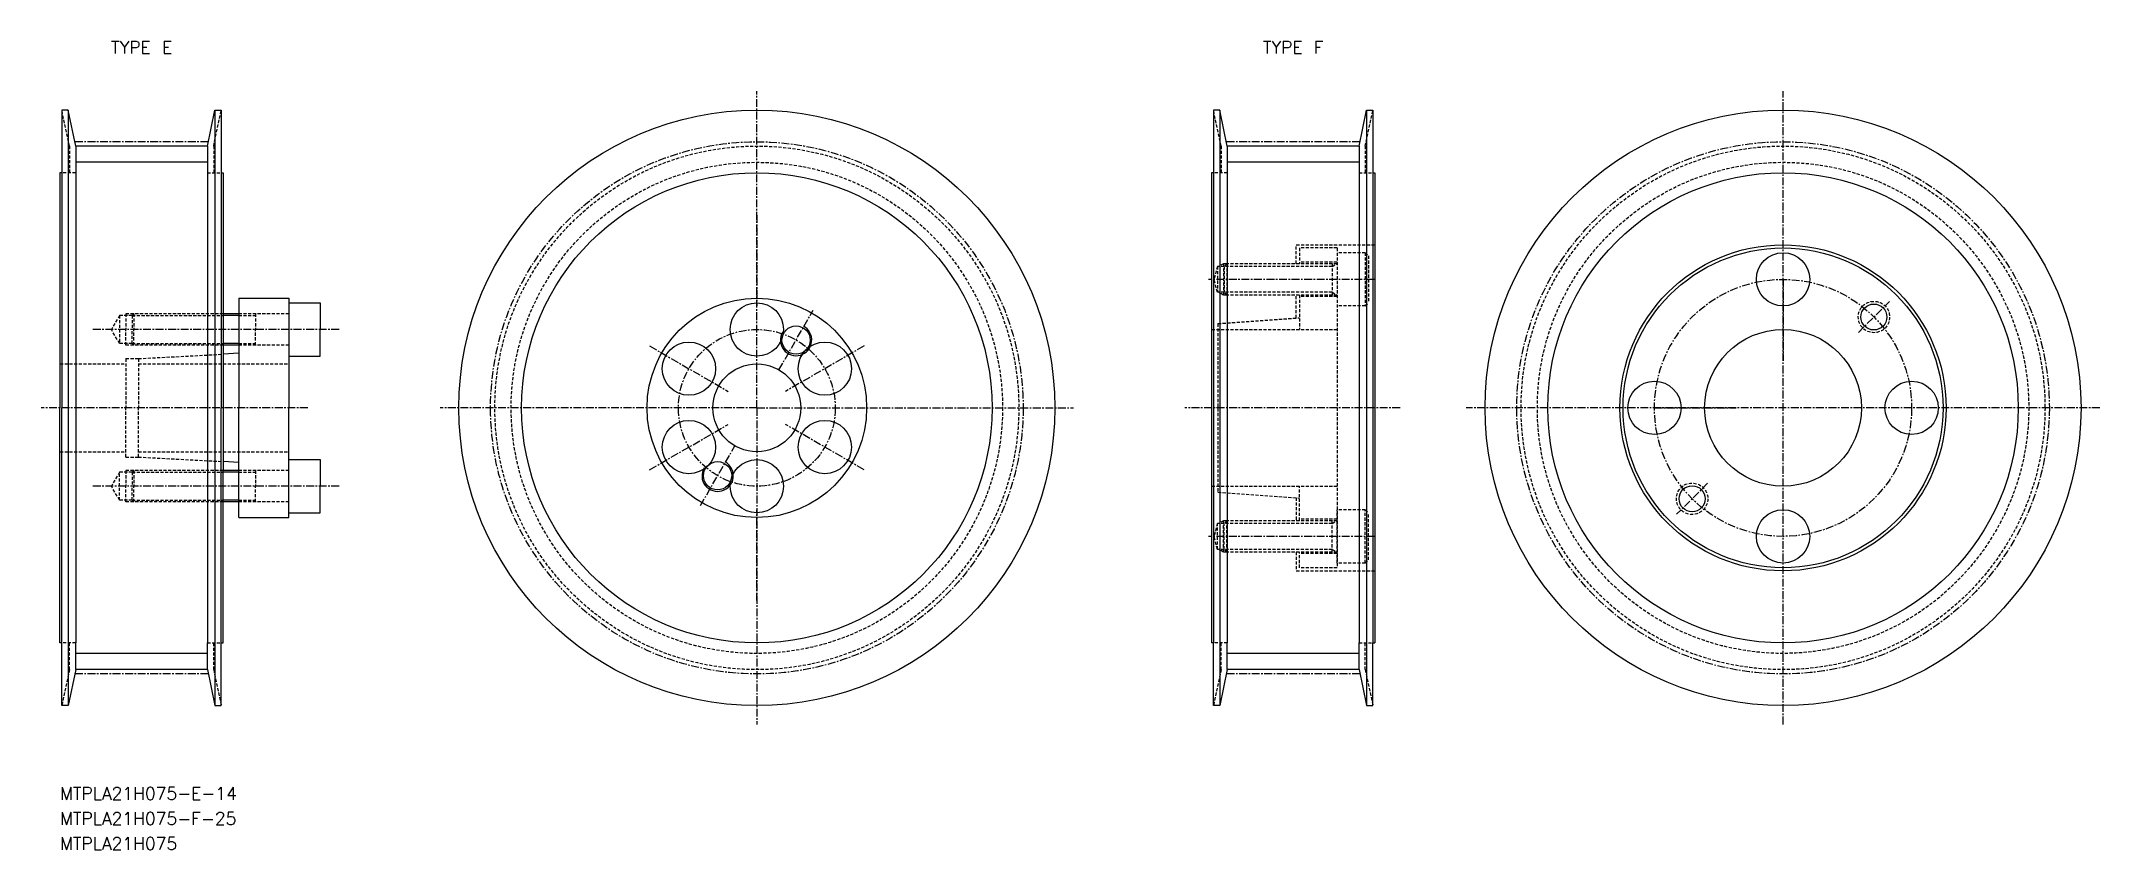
# Model space of a CAD drawing. Extents: x 309 to 637, y 1623 to 1752.
import ezdxf
from ezdxf.enums import TextEntityAlignment as Align

# ---------------------------------------------------------------- set-up
doc = ezdxf.new("R2010")
doc.units = 0
doc.linetypes.add('CENTER', pattern=[2, 1.25, -0.25, 0.25, -0.25])
doc.linetypes.add('DASHED', pattern=[0.75, 0.5, -0.25])
doc.layers.get('0').update_dxf_attribs({"linetype": 'CONTINUOUS'})
doc.layers.add('CENTER', color=1, linetype='CENTER')
doc.styles.add('MISUMI', font='txt.shx')

msp = doc.modelspace()

# ---------------------------------------------------------------- linework, layer by layer
at = {"color": 7, "linetype": 'CONTINUOUS'}
for p, q in [((312.51, 1740.88), (312.51, 1730.88)), ((313.51, 1740.88), (312.51, 1740.88)), ((313.51, 1740.88), (313.51, 1645.88)), ((314.71, 1735.14), (313.51, 1740.88)), ((335.71, 1735.14), (336.91, 1740.88)), ((336.91, 1740.88), (336.91, 1645.88)), ((336.91, 1740.88), (337.91, 1740.88)), ((337.91, 1740.88), (337.91, 1730.88)), ((496.1, 1740.88), (496.1, 1730.88)), ((497.1, 1740.88), (496.1, 1740.88)), ((497.1, 1740.88), (497.1, 1645.88)), ((498.3, 1735.14), (497.1, 1740.88)), ((519.3, 1735.14), (520.5, 1740.88)), ((520.5, 1740.88), (520.5, 1645.88)), ((520.5, 1740.88), (521.5, 1740.88)), ((521.5, 1740.88), (521.5, 1730.88)), ((335.71, 1735.14), (314.71, 1735.14)), ((314.71, 1735.14), (314.71, 1730.88)), ((335.71, 1735.14), (335.71, 1730.88)), ((519.3, 1735.14), (498.3, 1735.14)), ((498.3, 1735.14), (498.3, 1730.88)), ((519.3, 1735.14), (519.3, 1730.88)), ((312.21, 1730.88), (312.21, 1693.38)), ((312.51, 1730.88), (312.21, 1730.88)), ((312.51, 1730.88), (312.51, 1693.38)), ((314.71, 1730.88), (314.71, 1655.88)), ((335.71, 1730.88), (335.71, 1655.88)), ((337.91, 1730.88), (337.91, 1693.38)), ((337.91, 1730.88), (338.21, 1730.88)), ((338.21, 1730.88), (338.21, 1708.38)), ((495.8, 1730.88), (495.8, 1655.88)), ((496.1, 1730.88), (495.8, 1730.88)), ((496.1, 1730.88), (496.1, 1655.88)), ((498.3, 1730.88), (498.3, 1655.88)), ((519.3, 1730.88), (519.3, 1655.88)), ((521.5, 1730.88), (521.5, 1655.88)), ((521.5, 1730.88), (521.8, 1730.88)), ((521.8, 1730.88), (521.8, 1655.88)), ((340.71, 1710.88), (348.71, 1710.88)), ((340.71, 1710.88), (340.71, 1708.38)), ((348.71, 1710.88), (348.71, 1710.13)), ((348.71, 1710.13), (353.71, 1710.13)), ((348.71, 1710.13), (348.71, 1701.63)), ((353.71, 1710.13), (353.71, 1705.88)), ((338.21, 1708.38), (338.21, 1703.38)), ((340.71, 1708.38), (338.21, 1708.38)), ((340.71, 1708.38), (340.71, 1703.38)), ((338.21, 1703.38), (338.21, 1683.38)), ((340.71, 1703.38), (338.21, 1703.38)), ((340.71, 1703.38), (340.71, 1695.08)), ((353.71, 1701.63), (353.71, 1705.88)), ((340.71, 1702.08), (338.21, 1701.94)), ((348.71, 1701.63), (348.71, 1693.38)), ((348.71, 1701.63), (353.71, 1701.63)), ((340.71, 1699.58), (340.71, 1693.38)), ((312.21, 1655.88), (312.21, 1693.38)), ((312.51, 1655.88), (312.51, 1693.38)), ((337.91, 1655.88), (337.91, 1693.38)), ((340.71, 1687.18), (340.71, 1693.38)), ((340.71, 1683.38), (340.71, 1691.68)), ((348.71, 1685.13), (348.71, 1693.38)), ((340.71, 1684.68), (338.21, 1684.81)), ((348.71, 1685.13), (353.71, 1685.13)), ((348.71, 1676.63), (348.71, 1685.13)), ((353.71, 1685.13), (353.71, 1680.88)), ((338.21, 1678.38), (338.21, 1683.38)), ((340.71, 1683.38), (338.21, 1683.38)), ((340.71, 1678.38), (340.71, 1683.38)), ((353.71, 1676.63), (353.71, 1680.88)), ((338.21, 1655.88), (338.21, 1678.38)), ((340.71, 1678.38), (338.21, 1678.38)), ((340.71, 1675.88), (340.71, 1678.38)), ((340.71, 1675.88), (348.71, 1675.88)), ((348.71, 1676.63), (353.71, 1676.63)), ((348.71, 1675.88), (348.71, 1676.63)), ((312.51, 1655.88), (312.21, 1655.88)), ((312.51, 1645.88), (312.51, 1655.88)), ((314.71, 1651.62), (314.71, 1655.88)), ((335.71, 1651.62), (335.71, 1655.88)), ((337.91, 1645.88), (337.91, 1655.88)), ((337.91, 1655.88), (338.21, 1655.88)), ((496.1, 1655.88), (495.8, 1655.88)), ((496.1, 1645.88), (496.1, 1655.88)), ((498.3, 1651.62), (498.3, 1655.88)), ((519.3, 1651.62), (519.3, 1655.88)), ((521.5, 1645.88), (521.5, 1655.88)), ((521.5, 1655.88), (521.8, 1655.88)), ((314.71, 1651.62), (313.51, 1645.88)), ((335.71, 1651.62), (314.71, 1651.62)), ((335.71, 1651.62), (336.91, 1645.88)), ((498.3, 1651.62), (497.1, 1645.88)), ((519.3, 1651.62), (498.3, 1651.62)), ((519.3, 1651.62), (520.5, 1645.88)), ((313.51, 1645.88), (312.51, 1645.88)), ((336.91, 1645.88), (337.91, 1645.88)), ((497.1, 1645.88), (496.1, 1645.88)), ((520.5, 1645.88), (521.5, 1645.88))]:
    msp.add_line(p, q, dxfattribs=at)
at = {"color": 3, "linetype": 'DASHED'}
for p, q in [((313.71, 1735.14), (312.51, 1740.88)), ((336.71, 1735.14), (337.91, 1740.88)), ((497.3, 1735.14), (496.1, 1740.88)), ((520.3, 1735.14), (521.5, 1740.88)), ((313.71, 1735.14), (313.71, 1730.88)), ((336.71, 1735.14), (336.71, 1730.88)), ((497.3, 1735.14), (497.3, 1730.88)), ((520.3, 1735.14), (520.3, 1730.88)), ((314.71, 1730.88), (312.51, 1730.88)), ((335.71, 1730.88), (337.91, 1730.88)), ((498.3, 1730.88), (496.1, 1730.88)), ((519.3, 1730.88), (521.5, 1730.88)), ((497.68, 1716.38), (496.93, 1715.94)), ((498.23, 1716.38), (497.68, 1716.38)), ((497.68, 1716.38), (497.68, 1711.38)), ((498.23, 1716.38), (497.8, 1715.94)), ((515.8, 1716.38), (498.23, 1716.38)), ((498.23, 1716.38), (498.23, 1711.38)), ((509.3, 1719.38), (521.8, 1719.38)), ((509.3, 1716.38), (509.3, 1719.38)), ((515.8, 1718.88), (509.8, 1718.88)), ((509.8, 1718.88), (509.8, 1716.38)), ((515.8, 1716.63), (509.8, 1716.63)), ((515, 1716.38), (515, 1711.38)), ((515, 1715.94), (515.75, 1716.38)), ((515.8, 1718.88), (515.8, 1667.88)), ((520.3, 1718.13), (515.8, 1718.13)), ((515.8, 1718.13), (515.8, 1709.63)), ((520.3, 1718.13), (520.3, 1709.63)), ((520.3, 1718.13), (520.8, 1717.63)), ((520.8, 1717.63), (520.8, 1710.13)), ((496.73, 1715.94), (496.17, 1713.88)), ((496.73, 1711.81), (496.17, 1713.88)), ((497.8, 1715.94), (496.73, 1715.94)), ((496.73, 1715.94), (496.73, 1711.81)), ((515, 1715.94), (497.8, 1715.94)), ((497.8, 1715.94), (497.8, 1711.81)), ((497.8, 1711.81), (496.73, 1711.81)), ((497.68, 1711.38), (496.93, 1711.81)), ((498.23, 1711.38), (497.68, 1711.38)), ((515, 1711.81), (497.8, 1711.81)), ((498.23, 1711.38), (497.8, 1711.81)), ((515.8, 1711.38), (498.23, 1711.38)), ((509.3, 1707.71), (509.3, 1711.38)), ((509.8, 1711.38), (509.8, 1705.88)), ((515.8, 1711.13), (509.8, 1711.13)), ((515, 1711.81), (515.75, 1711.38)), ((520.3, 1709.63), (520.8, 1710.13)), ((321.71, 1708.13), (320.41, 1705.88)), ((321.71, 1708.13), (321.71, 1703.63)), ((323.71, 1708.13), (321.71, 1708.13)), ((322.71, 1708.38), (322.71, 1705.88)), ((323.96, 1708.38), (322.71, 1708.38)), ((323.96, 1708.38), (323.71, 1708.13)), ((323.71, 1708.13), (338.21, 1708.13)), ((323.71, 1708.13), (323.71, 1705.88)), ((338.21, 1708.38), (323.96, 1708.38)), ((323.96, 1708.38), (323.96, 1705.88)), ((348.71, 1708.38), (340.71, 1708.38)), ((340.71, 1708.13), (343.38, 1708.13)), ((343.38, 1708.38), (343.38, 1705.88)), ((496.8, 1706.81), (509.8, 1707.75)), ((496.8, 1706.81), (496.8, 1679.94)), ((520.3, 1709.63), (515.8, 1709.63)), ((321.71, 1703.63), (320.41, 1705.88)), ((323.71, 1703.63), (321.71, 1703.63)), ((322.71, 1703.38), (322.71, 1705.88)), ((323.96, 1703.38), (322.71, 1703.38)), ((323.71, 1703.63), (323.71, 1705.88)), ((323.71, 1703.63), (338.21, 1703.63)), ((323.96, 1703.38), (323.71, 1703.63)), ((323.96, 1703.38), (323.96, 1705.88)), ((338.21, 1703.38), (323.96, 1703.38)), ((340.71, 1703.63), (343.38, 1703.63)), ((348.71, 1703.38), (340.71, 1703.38)), ((343.38, 1703.38), (343.38, 1705.88)), ((495.8, 1705.88), (515.8, 1705.88)), ((312.21, 1700.38), (322.71, 1700.38)), ((322.71, 1701.23), (322.71, 1693.38)), ((322.71, 1701.23), (324.71, 1701.23)), ((324.71, 1701.23), (338.21, 1701.94)), ((324.71, 1701.23), (324.71, 1693.38)), ((324.71, 1700.38), (348.71, 1700.38)), ((322.71, 1685.53), (322.71, 1693.38)), ((324.71, 1685.53), (324.71, 1693.38)), ((312.21, 1686.38), (322.71, 1686.38)), ((322.71, 1685.53), (324.71, 1685.53)), ((324.71, 1686.38), (348.71, 1686.38)), ((324.71, 1685.53), (338.21, 1684.81)), ((321.71, 1683.13), (320.41, 1680.88)), ((321.71, 1678.63), (320.41, 1680.88)), ((321.71, 1678.63), (321.71, 1683.13)), ((323.71, 1683.13), (321.71, 1683.13)), ((322.71, 1683.38), (322.71, 1680.88)), ((323.96, 1683.38), (322.71, 1683.38)), ((322.71, 1678.38), (322.71, 1680.88)), ((323.96, 1683.38), (323.71, 1683.13)), ((323.71, 1683.13), (338.21, 1683.13)), ((323.71, 1683.13), (323.71, 1680.88)), ((323.71, 1678.63), (323.71, 1680.88)), ((338.21, 1683.38), (323.96, 1683.38)), ((323.96, 1683.38), (323.96, 1680.88)), ((323.96, 1678.38), (323.96, 1680.88)), ((348.71, 1683.38), (340.71, 1683.38)), ((340.71, 1683.13), (343.38, 1683.13)), ((343.38, 1683.38), (343.38, 1680.88)), ((343.38, 1678.38), (343.38, 1680.88)), ((495.8, 1680.88), (515.8, 1680.88)), ((509.8, 1675.38), (509.8, 1680.88)), ((323.71, 1678.63), (321.71, 1678.63)), ((323.96, 1678.38), (322.71, 1678.38)), ((323.71, 1678.63), (338.21, 1678.63)), ((323.96, 1678.38), (323.71, 1678.63)), ((338.21, 1678.38), (323.96, 1678.38)), ((340.71, 1678.63), (343.38, 1678.63)), ((348.71, 1678.38), (340.71, 1678.38)), ((496.8, 1679.94), (509.8, 1679)), ((509.3, 1679.04), (509.3, 1675.38)), ((520.3, 1677.13), (515.8, 1677.13)), ((515.8, 1668.63), (515.8, 1677.13)), ((520.3, 1668.63), (520.3, 1677.13)), ((520.3, 1677.13), (520.8, 1676.63)), ((496.73, 1674.94), (496.17, 1672.88)), ((496.73, 1670.81), (496.73, 1674.94)), ((497.8, 1674.94), (496.73, 1674.94)), ((497.68, 1675.38), (496.93, 1674.94)), ((498.23, 1675.38), (497.68, 1675.38)), ((497.68, 1670.38), (497.68, 1675.38)), ((498.23, 1675.38), (497.8, 1674.94)), ((515, 1674.94), (497.8, 1674.94)), ((497.8, 1670.81), (497.8, 1674.94)), ((515.8, 1675.38), (498.23, 1675.38)), ((498.23, 1670.38), (498.23, 1675.38)), ((515.8, 1675.63), (509.8, 1675.63)), ((515, 1670.38), (515, 1675.38)), ((515, 1674.94), (515.75, 1675.38)), ((520.8, 1669.13), (520.8, 1676.63)), ((496.73, 1670.81), (496.17, 1672.88)), ((497.8, 1670.81), (496.73, 1670.81)), ((497.68, 1670.38), (496.93, 1670.81)), ((515, 1670.81), (497.8, 1670.81)), ((498.23, 1670.38), (497.8, 1670.81)), ((515, 1670.81), (515.75, 1670.38)), ((498.23, 1670.38), (497.68, 1670.38)), ((515.8, 1670.38), (498.23, 1670.38)), ((509.3, 1670.38), (509.3, 1667.38)), ((509.3, 1667.38), (521.8, 1667.38)), ((509.8, 1667.88), (509.8, 1670.38)), ((515.8, 1670.13), (509.8, 1670.13)), ((515.8, 1667.88), (509.8, 1667.88)), ((520.3, 1668.63), (515.8, 1668.63)), ((520.3, 1668.63), (520.8, 1669.13)), ((314.71, 1655.88), (312.51, 1655.88)), ((313.71, 1651.62), (313.71, 1655.88)), ((335.71, 1655.88), (337.91, 1655.88)), ((336.71, 1651.62), (336.71, 1655.88)), ((498.3, 1655.88), (496.1, 1655.88)), ((497.3, 1651.62), (497.3, 1655.88)), ((519.3, 1655.88), (521.5, 1655.88)), ((520.3, 1651.62), (520.3, 1655.88)), ((313.71, 1651.62), (312.51, 1645.88)), ((336.71, 1651.62), (337.91, 1645.88)), ((497.3, 1651.62), (496.1, 1645.88)), ((520.3, 1651.62), (521.5, 1645.88))]:
    msp.add_line(p, q, dxfattribs=at)
at = {"color": 3, "linetype": 'CONTINUOUS'}
for p, q in [((335.71, 1732.55), (314.71, 1732.55)), ((519.3, 1732.55), (498.3, 1732.55)), ((335.71, 1654.21), (314.71, 1654.21)), ((519.3, 1654.21), (498.3, 1654.21))]:
    msp.add_line(p, q, dxfattribs=at)
at = {"color": 3}
for p, q in [((340.71, 1708.13), (338.21, 1708.13)), ((340.71, 1703.63), (338.21, 1703.63)), ((340.71, 1683.13), (338.21, 1683.13)), ((340.71, 1678.63), (338.21, 1678.63))]:
    msp.add_line(p, q, dxfattribs=at)
at = {"color": 7, "linetype": 'CONTINUOUS'}
for centre, radius in [((423.3, 1693.38), 47.5), ((586.89, 1693.38), 47.5), ((423.3, 1693.38), 37.5), ((586.89, 1693.38), 37.5), ((586.89, 1693.38), 26), ((586.89, 1693.38), 25.5), ((586.89, 1713.88), 4.25), ((423.3, 1693.38), 17.5), ((423.3, 1705.88), 4.25), ((601.38, 1707.87), 2.07), ((412.47, 1699.63), 4.25), ((429.55, 1704.2), 2.25), ((434.13, 1699.63), 4.25), ((586.89, 1693.38), 12.5), ((423.3, 1693.38), 7), ((566.39, 1693.38), 4.25), ((607.39, 1693.38), 4.25), ((412.47, 1687.13), 4.25), ((434.13, 1687.13), 4.25), ((417.05, 1682.55), 2.25), ((423.3, 1680.88), 4.25), ((572.39, 1678.88), 2.07), ((586.89, 1672.88), 4.25)]:
    msp.add_circle(centre, radius, dxfattribs=at)
at = {"color": 3, "linetype": 'DASHED'}
for centre, radius in [((423.3, 1693.38), 41.76), ((586.89, 1693.38), 41.76), ((423.3, 1693.38), 39.17), ((586.89, 1693.38), 39.17), ((601.38, 1707.87), 2.5), ((572.39, 1678.88), 2.5)]:
    msp.add_circle(centre, radius, dxfattribs=at)
at = {"color": 3}
for centre in [(429.55, 1704.2), (417.05, 1682.55)]:
    msp.add_arc(centre, 2.5, 150, 62, dxfattribs=at)
at = {"layer": 'CENTER', "color": 1, "linetype": 'CENTER'}
for p, q in [((423.3, 1693.38), (423.3, 1743.88)), ((586.89, 1642.88), (586.89, 1743.88)), ((335.85, 1735.82), (314.57, 1735.82)), ((519.44, 1735.82), (498.16, 1735.82)), ((423.3, 1724.13), (423.3, 1709.63)), ((521.8, 1713.88), (495.28, 1713.88)), ((586.89, 1713.88), (586.89, 1700.88)), ((598.91, 1705.4), (603.86, 1710.35)), ((426.8, 1699.44), (432.3, 1708.96)), ((356.71, 1705.88), (317.41, 1705.88)), ((406.2, 1703.25), (418.75, 1696)), ((440.4, 1703.25), (427.85, 1696)), ((351.71, 1693.38), (309.21, 1693.38)), ((423.3, 1693.38), (372.8, 1693.38)), ((406.2, 1683.5), (418.75, 1690.75)), ((423.3, 1693.38), (423.3, 1642.88)), ((423.3, 1693.38), (473.8, 1693.38)), ((440.4, 1683.5), (427.85, 1690.75)), ((525.85, 1693.38), (491.53, 1693.38)), ((637.39, 1693.38), (536.39, 1693.38)), ((566.39, 1693.38), (579.39, 1693.38)), ((607.39, 1693.38), (594.39, 1693.38)), ((414.3, 1677.79), (419.8, 1687.31)), ((586.89, 1672.88), (586.89, 1685.88)), ((356.71, 1680.88), (317.41, 1680.88)), ((574.87, 1681.35), (569.92, 1676.4)), ((423.3, 1662.63), (423.3, 1677.13)), ((521.8, 1672.88), (495.28, 1672.88)), ((335.85, 1650.93), (314.57, 1650.93)), ((519.44, 1650.93), (498.16, 1650.93))]:
    msp.add_line(p, q, dxfattribs=at)
for centre, radius in [((423.3, 1693.38), 42.45), ((586.89, 1693.38), 42.45), ((586.89, 1693.38), 20.5), ((423.3, 1693.38), 12.5)]:
    msp.add_circle(centre, radius, dxfattribs=at)

# ---------------------------------------------------------------- texts
at = {"color": 7, "linetype": 'CONTINUOUS', "style": 'MISUMI'}
for s, p in [('TYPE E', (325.21, 1750.88)), ('TYPE F', (508.8, 1750.88))]:
    msp.add_text(s, height=2, dxfattribs=at).set_placement(p, align=Align.MIDDLE_CENTER)
for s, p in [('MTPLA21H075-E-14', (312.21, 1630.88)), ('MTPLA21H075-F-25', (312.21, 1626.88)), ('MTPLA21H075', (312.21, 1622.88))]:
    msp.add_text(s, height=2, dxfattribs=at).set_placement(p)

doc.saveas('drawing.dxf')
